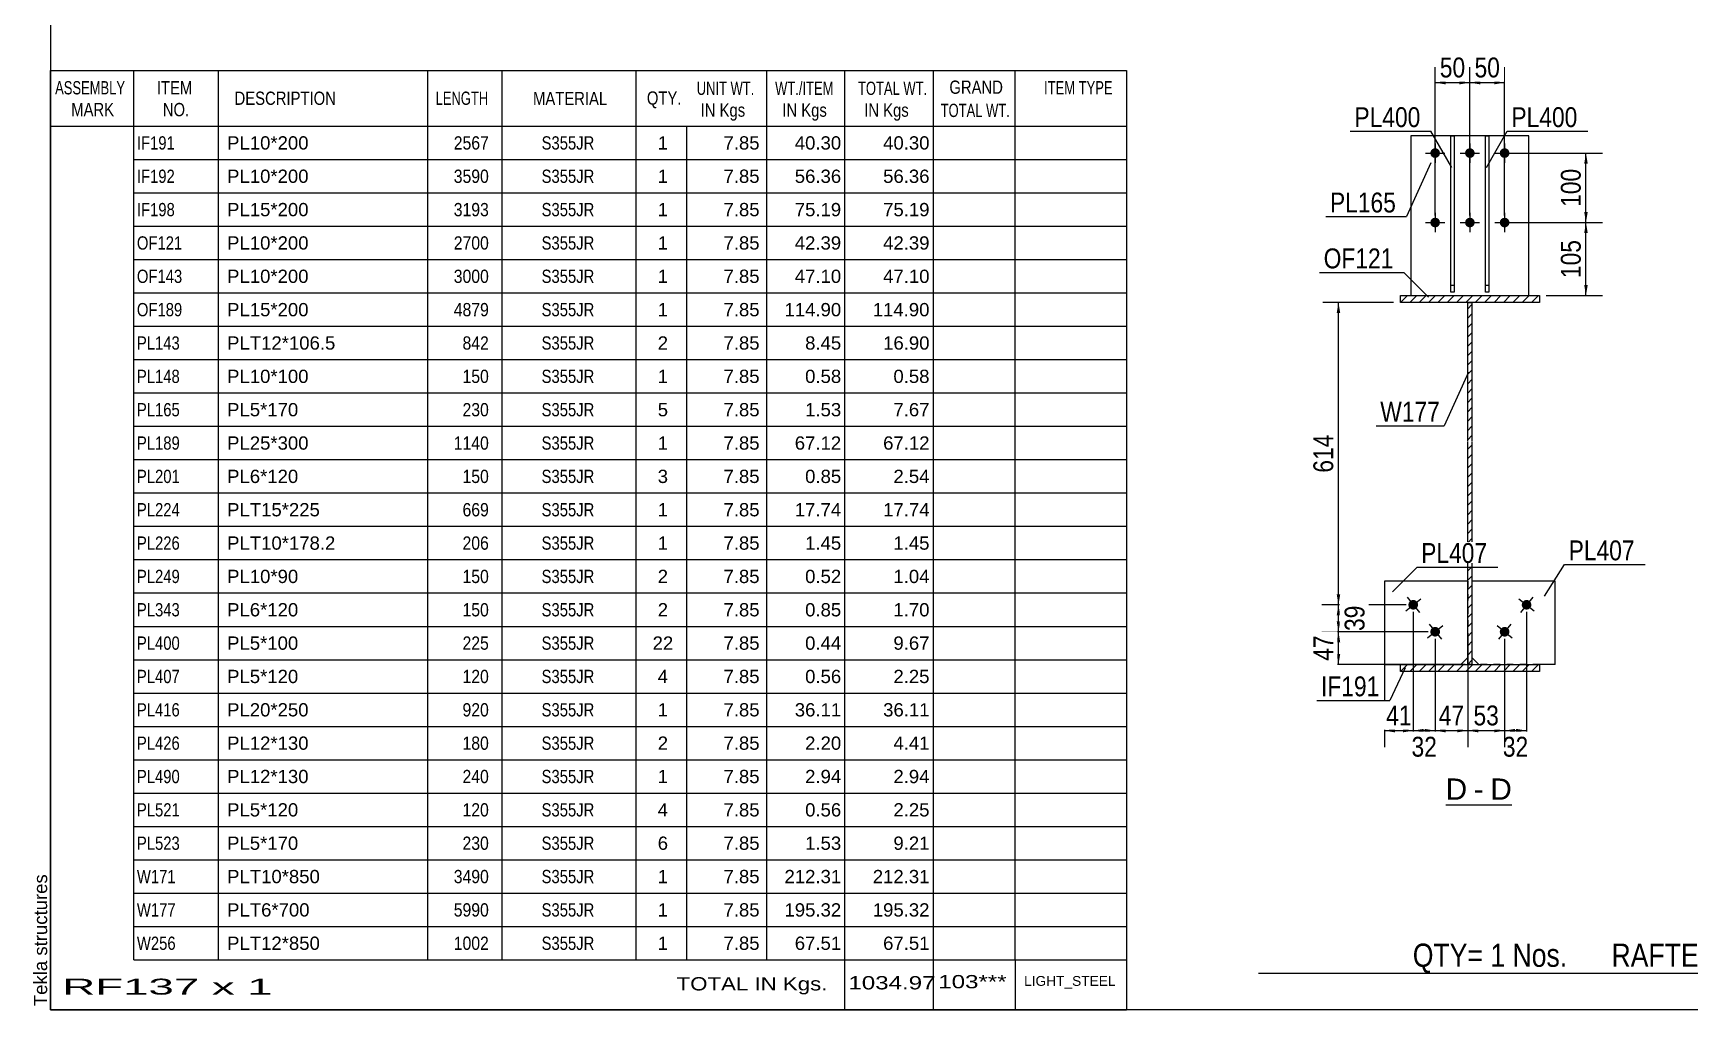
# Model space of a CAD drawing. Header units: millimetres. Extents: x -55 to 348, y -192 to 85.
# Drawn here: x -54.9 to 183.6, y -192 to -51.4 of the extents above; entities that cross this region are included whole.
import ezdxf

# ---------------------------------------------------------------- set-up
doc = ezdxf.new("R2010")
doc.units = ezdxf.units.MM
doc.linetypes.add('DXK_LINE_DOT1', pattern=[1.8814, 0.9407, -0.9407])
doc.styles.add('Arial', font='ARIAL.TTF', dxfattribs={"height": 0.2})
doc.styles.add('Arial Narrow', font='ARIALN.TTF', dxfattribs={"height": 0.2})

# ---------------------------------------------------------------- blocks, each defined once
blk = doc.blocks.new('Unknown-627304437-1201')
at = {"color": 5, "linetype": 'Continuous'}
for p, q in [((-52.4, 85.08), (-52.4, -191.92)), ((-52.4, -191.92), (347.6, -191.92))]:
    blk.add_line(p, q, dxfattribs=at)
at = {"color": 174, "linetype": 'Continuous', "style": 'Arial'}
blk.add_text('Tekla structures', height=1.9102, rotation=90, dxfattribs=at).set_placement((-52.9, -191.42))
blk = doc.blocks.new('Unknown-627304437-12 - 1218')
at = {"color": 7, "linetype": 'Continuous'}
blk.add_line((148.44, -162.46), (157.95, -162.46), dxfattribs=at)
at = {"color": 0, "linetype": 'Continuous'}
blk.add_wipeout([(151.53, -161.71), (151.53, -158.51), (148.44, -158.51), (148.44, -161.71)], dxfattribs=at)
blk.add_wipeout([(153.91, -161.71), (153.91, -158.51), (152.49, -158.51), (152.49, -161.71)], dxfattribs=at)
at = {"color": 96, "linetype": 'Continuous', "style": 'Arial'}
blk.add_text('D', height=3.06, dxfattribs=at).set_placement((148.44, -161.71))
at = {"color": 0, "linetype": 'Continuous'}
blk.add_wipeout([(157.95, -161.71), (157.95, -158.51), (154.87, -158.51), (154.87, -161.71)], dxfattribs=at)
at = {"color": 96, "linetype": 'Continuous', "style": 'Arial'}
for s, p in [('D', (154.87, -161.71)), ('-', (152.49, -161.71))]:
    blk.add_text(s, height=3.06, dxfattribs=at).set_placement(p)
blk = doc.blocks.new('Bolt-627304437-1311 - 1218')
at = {"linetype": 'Continuous'}
for points in [[(147.62, -68.63, -1), (146.22, -68.63, -1)], [(152.62, -68.63, -1), (151.22, -68.63, -1)], [(157.62, -68.63, -1), (156.22, -68.63, -1)], [(147.62, -78.63, -1), (146.22, -78.63, -1)], [(152.62, -78.63, -1), (151.22, -78.63, -1)], [(157.62, -78.63, -1), (156.22, -78.63, -1)]]:
    blk.add_hatch(color=3, dxfattribs=at).paths.add_polyline_path(points)
at = {"color": 3, "linetype": 'Continuous'}
for p, q in [((145.52, -68.63), (148.32, -68.63)), ((146.92, -67.23), (146.92, -70.03)), ((150.52, -68.63), (153.32, -68.63)), ((151.92, -67.23), (151.92, -70.03)), ((155.52, -68.63), (158.32, -68.63)), ((156.92, -67.23), (156.92, -70.03)), ((145.52, -78.63), (148.32, -78.63)), ((146.92, -77.23), (146.92, -80.03)), ((150.52, -78.63), (153.32, -78.63)), ((151.92, -77.23), (151.92, -80.03)), ((155.52, -78.63), (158.32, -78.63)), ((156.92, -77.23), (156.92, -80.03))]:
    blk.add_line(p, q, dxfattribs=at)
blk = doc.blocks.new('Part-627304437-1303 - 1218')
at = {"linetype": 'Continuous'}
h = blk.add_hatch(dxfattribs=at)
h.set_pattern_fill('', scale=0.3, style=0, pattern_type=0)
h.set_pattern_definition([(45, (141.9224, -90.1297), (-0.67352, 0.67352), [])])
h.paths.add_polyline_path([(141.92, -89.13), (141.92, -90.13), (161.92, -90.13), (161.92, -89.13)])
at = {"color": 2, "linetype": 'Continuous'}
for p, q in [((141.92, -90.13), (141.92, -89.13)), ((141.92, -89.13), (161.92, -89.13)), ((161.92, -90.13), (141.92, -90.13)), ((161.92, -89.13), (161.92, -90.13))]:
    blk.add_line(p, q, dxfattribs=at)
blk = doc.blocks.new('Part-627304437-1343 - 1218')
at = {"linetype": 'Continuous'}
h = blk.add_hatch(dxfattribs=at)
h.set_pattern_fill('', scale=0.3, style=0, pattern_type=0)
h.set_pattern_definition([(45, (151.6224, -142.2297), (-0.67352, 0.67352), [])])
h.paths.add_polyline_path([(151.62, -90.13), (151.62, -142.23), (152.22, -142.23), (152.22, -90.13)])
at = {"color": 2, "linetype": 'Continuous'}
for p, q in [((151.62, -110.13), (151.62, -90.13)), ((151.62, -90.13), (152.22, -90.13)), ((152.22, -90.13), (152.22, -110.13)), ((151.62, -142.23), (151.62, -110.23)), ((152.22, -110.23), (152.22, -142.23)), ((152.22, -142.23), (151.62, -142.23))]:
    blk.add_line(p, q, dxfattribs=at)
blk = doc.blocks.new('Part-627304437-1281 - 1218')
at = {"linetype": 'Continuous'}
h = blk.add_hatch(dxfattribs=at)
h.set_pattern_fill('', scale=0.3, style=0, pattern_type=0)
h.set_pattern_definition([(45, (141.9224, -143.2297), (-0.67352, 0.67352), [])])
h.paths.add_polyline_path([(141.92, -142.23), (141.92, -143.23), (161.92, -143.23), (161.92, -142.23)])
at = {"color": 2, "linetype": 'Continuous'}
for p, q in [((141.92, -143.23), (141.92, -142.23)), ((141.92, -142.23), (161.92, -142.23)), ((161.92, -142.23), (161.92, -143.23)), ((161.92, -143.23), (141.92, -143.23))]:
    blk.add_line(p, q, dxfattribs=at)
blk = doc.blocks.new('Part-627304437-1437 - 1218')
at = {"color": 2, "linetype": 'Continuous'}
for p, q in [((143.42, -66.13), (143.42, -89.13)), ((160.42, -66.13), (143.42, -66.13)), ((160.42, -89.13), (160.42, -66.13))]:
    blk.add_line(p, q, dxfattribs=at)
at = {"color": 7, "linetype": 'DXK_LINE_DOT1'}
blk.add_line((143.42, -89.13), (160.42, -89.13), dxfattribs=at)
blk = doc.blocks.new('Bolt-627304437-1309 - 1218')
at = {"linetype": 'Continuous'}
for points in [[(160.62, -134.09, -1), (159.54, -133.21, -1)], [(157.47, -137.97, -1), (156.38, -137.09, -1)]]:
    blk.add_hatch(color=3, dxfattribs=at).paths.add_polyline_path(points)
at = {"color": 3, "linetype": 'Continuous'}
for p, q in [((158.99, -132.77), (161.16, -134.54)), ((160.96, -132.57), (159.19, -134.74)), ((155.84, -136.65), (158.01, -138.41)), ((157.81, -136.44), (156.04, -138.62))]:
    blk.add_line(p, q, dxfattribs=at)
blk = doc.blocks.new('Bolt-627304437-1310 - 1218')
at = {"linetype": 'Continuous'}
for points in [[(144.31, -133.21, -1), (143.22, -134.09, -1)], [(147.47, -137.09, -1), (146.38, -137.97, -1)]]:
    blk.add_hatch(color=3, dxfattribs=at).paths.add_polyline_path(points)
at = {"color": 3, "linetype": 'Continuous'}
for p, q in [((142.68, -134.54), (144.85, -132.77)), ((142.88, -132.57), (144.65, -134.74)), ((145.84, -138.41), (148.01, -136.65)), ((146.04, -136.44), (147.81, -138.62))]:
    blk.add_line(p, q, dxfattribs=at)
blk = doc.blocks.new('Part-627304437-1371 - 1218')
at = {"color": 2, "linetype": 'Continuous'}
for p, q in [((154.17, -88.63), (154.17, -66.13)), ((154.17, -66.13), (154.67, -66.13)), ((154.67, -66.13), (154.67, -88.63)), ((154.67, -88.63), (154.17, -88.63))]:
    blk.add_line(p, q, dxfattribs=at)
at = {"color": 7, "linetype": 'DXK_LINE_DOT1'}
blk.add_line((154.17, -87.63), (154.67, -87.63), dxfattribs=at)
blk = doc.blocks.new('Part-627304437-1405 - 1218')
at = {"color": 2, "linetype": 'Continuous'}
for p, q in [((164.22, -130.23), (152.22, -130.23)), ((164.22, -142.23), (164.22, -130.23)), ((152.22, -141.23), (153.22, -142.23)), ((164.22, -142.23), (161.92, -142.23))]:
    blk.add_line(p, q, dxfattribs=at)
at = {"color": 7, "linetype": 'DXK_LINE_DOT1'}
for p, q in [((152.22, -130.23), (152.22, -141.23)), ((161.92, -142.23), (153.22, -142.23))]:
    blk.add_line(p, q, dxfattribs=at)
blk = doc.blocks.new('Part-627304437-1410 - 1218')
at = {"color": 2, "linetype": 'Continuous'}
for p, q in [((151.62, -130.23), (139.62, -130.23)), ((139.62, -130.23), (139.62, -142.23)), ((139.62, -142.23), (141.92, -142.23)), ((151.62, -141.23), (150.62, -142.23))]:
    blk.add_line(p, q, dxfattribs=at)
at = {"color": 7, "linetype": 'DXK_LINE_DOT1'}
for p, q in [((151.62, -130.23), (151.62, -141.23)), ((141.92, -142.23), (150.62, -142.23))]:
    blk.add_line(p, q, dxfattribs=at)
blk = doc.blocks.new('Part-627304437-1415 - 1218')
at = {"color": 2, "linetype": 'Continuous'}
for p, q in [((149.17, -88.63), (149.17, -66.13)), ((149.17, -66.13), (149.67, -66.13)), ((149.67, -66.13), (149.67, -88.63)), ((149.67, -88.63), (149.17, -88.63))]:
    blk.add_line(p, q, dxfattribs=at)
at = {"color": 7, "linetype": 'DXK_LINE_DOT1'}
blk.add_line((149.17, -87.63), (149.67, -87.63), dxfattribs=at)
blk = doc.blocks.new('StraightDimension-627304437-1554 - 1218')
at = {"linetype": 'Continuous'}
for points in [[(141.12, -152.01), (139.62, -151.76), (141.12, -151.51)], [(142.27, -151.51), (143.77, -151.76), (142.27, -152.01)]]:
    blk.add_hatch(color=7, dxfattribs=at).paths.add_polyline_path(points)
at = {"color": 7, "linetype": 'Continuous'}
for p, q in [((143.77, -134.65), (143.77, -154.16)), ((139.62, -138.53), (139.62, -154.16)), ((139.62, -151.76), (143.77, -151.76))]:
    blk.add_line(p, q, dxfattribs=at)
at = {"color": 0}
blk.add_wipeout([(144.12, -151.61), (144.12, -147.41), (139.27, -147.41), (139.27, -151.61)], dxfattribs=at)
at = {"color": 3, "style": 'Arial Narrow'}
blk.add_text('41', height=2.863, dxfattribs=at).set_placement((139.87, -151.01))
blk = doc.blocks.new('StraightDimension-627304437-1531 - 1218')
at = {"linetype": 'Continuous'}
for points in [[(148.42, -152.01), (146.92, -151.76), (148.42, -151.51)], [(150.12, -151.51), (151.62, -151.76), (150.12, -152.01)]]:
    blk.add_hatch(color=7, dxfattribs=at).paths.add_polyline_path(points)
at = {"color": 7, "linetype": 'Continuous'}
for p, q in [((146.92, -138.53), (146.92, -154.16)), ((151.62, -138.53), (151.62, -154.16)), ((146.92, -151.76), (151.62, -151.76))]:
    blk.add_line(p, q, dxfattribs=at)
at = {"color": 0}
blk.add_wipeout([(151.7, -151.61), (151.7, -147.41), (146.84, -147.41), (146.84, -151.61)], dxfattribs=at)
at = {"color": 3, "style": 'Arial Narrow'}
blk.add_text('47', height=2.863, dxfattribs=at).set_placement((147.44, -151.01))
blk = doc.blocks.new('StraightDimension-627304437-3059 - 1218')
at = {"linetype": 'Continuous'}
for points in [[(148.42, -58.74), (146.92, -58.49), (148.42, -58.24)], [(150.42, -58.24), (151.92, -58.49), (150.42, -58.74)]]:
    blk.add_hatch(color=7, dxfattribs=at).paths.add_polyline_path(points)
at = {"color": 7, "linetype": 'Continuous'}
for p, q in [((146.92, -77.63), (146.92, -56.24)), ((151.92, -77.63), (151.92, -56.24)), ((146.92, -58.49), (151.92, -58.49))]:
    blk.add_line(p, q, dxfattribs=at)
at = {"color": 0}
blk.add_wipeout([(151.85, -58.34), (151.85, -54.14), (146.99, -54.14), (146.99, -58.34)], dxfattribs=at)
at = {"color": 3, "style": 'Arial Narrow'}
blk.add_text('50', height=2.863, dxfattribs=at).set_placement((147.59, -57.74))
blk = doc.blocks.new('StraightDimension-627304437-1544 - 1218')
at = {"linetype": 'Continuous'}
for points in [[(145.27, -152.01), (143.77, -151.76), (145.27, -151.51)], [(145.42, -151.51), (146.92, -151.76), (145.42, -152.01)]]:
    blk.add_hatch(color=7, dxfattribs=at).paths.add_polyline_path(points)
at = {"color": 7, "linetype": 'Continuous'}
for p, q in [((143.77, -134.65), (143.77, -154.01)), ((146.92, -138.53), (146.92, -154.01)), ((143.77, -151.76), (146.92, -151.76))]:
    blk.add_line(p, q, dxfattribs=at)
at = {"color": 0}
blk.add_wipeout([(147.77, -156.11), (147.77, -151.91), (142.92, -151.91), (142.92, -156.11)], dxfattribs=at)
at = {"color": 3, "style": 'Arial Narrow'}
blk.add_text('32', height=2.863, dxfattribs=at).set_placement((143.52, -155.51))
blk = doc.blocks.new('StraightDimension-627304437-1468 - 1218')
at = {"linetype": 'Continuous'}
for points in [[(132.75, -91.63), (133, -90.13), (133.25, -91.63)], [(133.25, -132.15), (133, -133.65), (132.75, -132.15)]]:
    blk.add_hatch(color=7, dxfattribs=at).paths.add_polyline_path(points)
at = {"color": 7, "linetype": 'Continuous'}
for p, q in [((140.92, -90.13), (130.75, -90.13)), ((133, -133.65), (133, -90.13)), ((142.77, -133.65), (130.75, -133.65))]:
    blk.add_line(p, q, dxfattribs=at)
at = {"color": 0}
blk.add_wipeout([(132.85, -108.55), (128.65, -108.55), (128.65, -115.23), (132.85, -115.23)], dxfattribs=at)
at = {"color": 3, "style": 'Arial Narrow'}
blk.add_text('614', height=2.863, rotation=90.0002, dxfattribs=at).set_placement((132.25, -114.63))
blk = doc.blocks.new('StraightDimension-627304437-1487 - 1218')
at = {"linetype": 'Continuous'}
for points in [[(132.75, -135.15), (133, -133.65), (133.25, -135.15)], [(133.25, -136.03), (133, -137.53), (132.75, -136.03)]]:
    blk.add_hatch(color=7, dxfattribs=at).paths.add_polyline_path(points)
at = {"color": 7, "linetype": 'Continuous'}
for p, q in [((142.77, -133.65), (130.6, -133.65)), ((133, -137.53), (133, -133.65)), ((145.92, -137.53), (130.6, -137.53))]:
    blk.add_line(p, q, dxfattribs=at)
at = {"color": 0}
blk.add_wipeout([(137.35, -133.16), (133.15, -133.16), (133.15, -138.02), (137.35, -138.02)], dxfattribs=at)
at = {"color": 3, "style": 'Arial Narrow'}
blk.add_text('39', height=2.863, rotation=90.0002, dxfattribs=at).set_placement((136.75, -137.42))
blk = doc.blocks.new('StraightDimension-627304437-1496 - 1218')
at = {"linetype": 'Continuous'}
for points in [[(132.75, -139.03), (133, -137.53), (133.25, -139.03)], [(133.25, -140.73), (133, -142.23), (132.75, -140.73)]]:
    blk.add_hatch(color=7, dxfattribs=at).paths.add_polyline_path(points)
at = {"color": 7, "linetype": 'Continuous'}
for p, q in [((145.92, -137.53), (130.75, -137.53)), ((133, -142.23), (133, -137.53)), ((151.22, -142.23), (130.75, -142.23))]:
    blk.add_line(p, q, dxfattribs=at)
at = {"color": 0}
blk.add_wipeout([(132.85, -137.45), (128.65, -137.45), (128.65, -142.31), (132.85, -142.31)], dxfattribs=at)
at = {"color": 3, "style": 'Arial Narrow'}
blk.add_text('47', height=2.863, rotation=90.0002, dxfattribs=at).set_placement((132.25, -141.71))
blk = doc.blocks.new('StraightDimension-627304437-1505 - 1218')
at = {"linetype": 'Continuous'}
for points in [[(158.42, -152.01), (156.92, -151.76), (158.42, -151.51)], [(158.58, -151.51), (160.08, -151.76), (158.58, -152.01)]]:
    blk.add_hatch(color=7, dxfattribs=at).paths.add_polyline_path(points)
at = {"color": 7, "linetype": 'Continuous'}
for p, q in [((160.08, -134.65), (160.08, -154.01)), ((156.92, -138.53), (156.92, -154.01)), ((156.92, -151.76), (160.08, -151.76))]:
    blk.add_line(p, q, dxfattribs=at)
at = {"color": 0}
blk.add_wipeout([(160.93, -156.11), (160.93, -151.91), (156.07, -151.91), (156.07, -156.11)], dxfattribs=at)
at = {"color": 3, "style": 'Arial Narrow'}
blk.add_text('32', height=2.863, dxfattribs=at).set_placement((156.67, -155.51))
blk = doc.blocks.new('StraightDimension-627304437-1515 - 1218')
at = {"linetype": 'Continuous'}
for points in [[(153.12, -152.01), (151.62, -151.76), (153.12, -151.51)], [(155.42, -151.51), (156.92, -151.76), (155.42, -152.01)]]:
    blk.add_hatch(color=7, dxfattribs=at).paths.add_polyline_path(points)
at = {"color": 7, "linetype": 'Continuous'}
for p, q in [((151.62, -138.53), (151.62, -154.16)), ((156.92, -138.53), (156.92, -154.16)), ((151.62, -151.76), (156.92, -151.76))]:
    blk.add_line(p, q, dxfattribs=at)
at = {"color": 0}
blk.add_wipeout([(156.7, -151.61), (156.7, -147.41), (151.84, -147.41), (151.84, -151.61)], dxfattribs=at)
at = {"color": 3, "style": 'Arial Narrow'}
blk.add_text('53', height=2.863, dxfattribs=at).set_placement((152.44, -151.01))
blk = doc.blocks.new('StraightDimension-627304437-1571 - 1218')
at = {"linetype": 'Continuous'}
for points in [[(168.38, -80.13), (168.63, -78.63), (168.88, -80.13)], [(168.88, -87.63), (168.63, -89.13), (168.38, -87.63)]]:
    blk.add_hatch(color=7, dxfattribs=at).paths.add_polyline_path(points)
at = {"color": 7, "linetype": 'Continuous'}
for p, q in [((157.92, -78.63), (171.03, -78.63)), ((168.63, -89.13), (168.63, -78.63)), ((162.92, -89.13), (171.03, -89.13))]:
    blk.add_line(p, q, dxfattribs=at)
at = {"color": 0}
blk.add_wipeout([(168.48, -80.54), (164.28, -80.54), (164.28, -87.22), (168.48, -87.22)], dxfattribs=at)
at = {"color": 3, "style": 'Arial Narrow'}
blk.add_text('105', height=2.863, rotation=90.0002, dxfattribs=at).set_placement((167.88, -86.62))
blk = doc.blocks.new('StraightDimension-627304437-1582 - 1218')
at = {"linetype": 'Continuous'}
for points in [[(168.38, -70.13), (168.63, -68.63), (168.88, -70.13)], [(168.88, -77.13), (168.63, -78.63), (168.38, -77.13)]]:
    blk.add_hatch(color=7, dxfattribs=at).paths.add_polyline_path(points)
at = {"color": 7, "linetype": 'Continuous'}
for p, q in [((157.92, -68.63), (171.03, -68.63)), ((168.63, -78.63), (168.63, -68.63)), ((157.92, -78.63), (171.03, -78.63))]:
    blk.add_line(p, q, dxfattribs=at)
at = {"color": 0}
blk.add_wipeout([(168.48, -70.29), (164.28, -70.29), (164.28, -76.97), (168.48, -76.97)], dxfattribs=at)
at = {"color": 3, "style": 'Arial Narrow'}
blk.add_text('100', height=2.863, rotation=90.0002, dxfattribs=at).set_placement((167.88, -76.37))
blk = doc.blocks.new('StraightDimension-627304437-3061 - 1218')
at = {"linetype": 'Continuous'}
for points in [[(153.42, -58.74), (151.92, -58.49), (153.42, -58.24)], [(155.42, -58.24), (156.92, -58.49), (155.42, -58.74)]]:
    blk.add_hatch(color=7, dxfattribs=at).paths.add_polyline_path(points)
at = {"color": 7, "linetype": 'Continuous'}
for p, q in [((151.92, -77.63), (151.92, -56.24)), ((156.92, -77.63), (156.92, -56.24)), ((151.92, -58.49), (156.92, -58.49))]:
    blk.add_line(p, q, dxfattribs=at)
at = {"color": 0}
blk.add_wipeout([(156.85, -58.34), (156.85, -54.14), (151.99, -54.14), (151.99, -58.34)], dxfattribs=at)
at = {"color": 3, "style": 'Arial Narrow'}
blk.add_text('50', height=2.863, dxfattribs=at).set_placement((152.59, -57.74))
blk = doc.blocks.new('CBS_BOM-627304437-10591')
at = {"color": 7, "linetype": 'Continuous'}
for p, q in [((-52.44, -64.75), (-52.44, -56.75)), ((-52.43, -56.76), (102.49, -56.76)), ((-40.44, -64.75), (-40.44, -56.75)), ((-28.25, -64.75), (-28.25, -56.75)), ((1.92, -64.75), (1.92, -56.75)), ((12.6, -64.75), (12.6, -56.75)), ((31.92, -64.75), (31.92, -56.75)), ((50.72, -64.75), (50.72, -56.75)), ((61.93, -64.75), (61.93, -56.75)), ((74.71, -64.75), (74.71, -56.75)), ((86.46, -64.75), (86.46, -56.75)), ((102.49, -56.76), (102.48, -64.75)), ((-52.44, -64.75), (102.49, -64.75)), ((-52.44, -69.55), (-52.44, -64.75)), ((-40.44, -69.55), (-40.44, -64.75)), ((-28.25, -69.55), (-28.25, -64.75)), ((1.92, -69.55), (1.92, -64.75)), ((12.6, -69.55), (12.6, -64.75)), ((31.92, -69.55), (31.92, -64.75)), ((39.18, -69.55), (39.18, -64.75)), ((50.72, -69.55), (50.72, -64.75)), ((61.93, -69.55), (61.93, -64.75)), ((74.71, -69.55), (74.71, -64.75)), ((86.48, -69.55), (86.48, -64.75)), ((102.49, -64.76), (102.49, -69.55)), ((-52.44, -74.35), (-52.44, -69.55)), ((-40.44, -69.55), (102.49, -69.55)), ((-40.44, -74.35), (-40.44, -69.55)), ((-28.25, -74.35), (-28.25, -69.55)), ((1.92, -74.35), (1.92, -69.55)), ((12.6, -74.35), (12.6, -69.55)), ((31.92, -74.35), (31.92, -69.55)), ((39.18, -74.35), (39.18, -69.55)), ((50.72, -74.35), (50.72, -69.55)), ((61.93, -74.35), (61.93, -69.55)), ((74.71, -74.35), (74.71, -69.55)), ((86.48, -74.35), (86.48, -69.55)), ((102.49, -69.56), (102.49, -74.35)), ((-52.44, -79.15), (-52.44, -74.35)), ((-40.44, -74.35), (102.49, -74.35)), ((-40.44, -79.15), (-40.44, -74.35)), ((-28.25, -79.15), (-28.25, -74.35)), ((1.92, -79.15), (1.92, -74.35)), ((12.6, -79.15), (12.6, -74.35)), ((31.92, -79.15), (31.92, -74.35)), ((39.18, -79.15), (39.18, -74.35)), ((50.72, -79.15), (50.72, -74.35)), ((61.93, -79.15), (61.93, -74.35)), ((74.71, -79.15), (74.71, -74.35)), ((86.48, -79.15), (86.48, -74.35)), ((102.49, -74.36), (102.49, -79.15)), ((-52.44, -83.95), (-52.44, -79.15)), ((-40.44, -79.15), (102.49, -79.15)), ((-40.44, -83.95), (-40.44, -79.15)), ((-28.25, -83.95), (-28.25, -79.15)), ((1.92, -83.95), (1.92, -79.15)), ((12.6, -83.95), (12.6, -79.15)), ((31.92, -83.95), (31.92, -79.15)), ((39.18, -83.95), (39.18, -79.15)), ((50.72, -83.95), (50.72, -79.15)), ((61.93, -83.95), (61.93, -79.15)), ((74.71, -83.95), (74.71, -79.15)), ((86.48, -83.95), (86.48, -79.15)), ((102.49, -79.16), (102.49, -83.95)), ((-52.44, -88.75), (-52.44, -83.95)), ((-40.44, -83.95), (102.49, -83.95)), ((-40.44, -88.75), (-40.44, -83.95)), ((-28.25, -88.75), (-28.25, -83.95)), ((1.92, -88.75), (1.92, -83.95)), ((12.6, -88.75), (12.6, -83.95)), ((31.92, -88.75), (31.92, -83.95)), ((39.18, -88.75), (39.18, -83.95)), ((50.72, -88.75), (50.72, -83.95)), ((61.93, -88.75), (61.93, -83.95)), ((74.71, -88.75), (74.71, -83.95)), ((86.48, -88.75), (86.48, -83.95)), ((102.49, -83.96), (102.49, -88.75)), ((-52.44, -93.55), (-52.44, -88.75)), ((-40.44, -88.75), (102.49, -88.75)), ((-40.44, -93.55), (-40.44, -88.75)), ((-28.25, -93.55), (-28.25, -88.75)), ((1.92, -93.55), (1.92, -88.75)), ((12.6, -93.55), (12.6, -88.75)), ((31.92, -93.55), (31.92, -88.75)), ((39.18, -93.55), (39.18, -88.75)), ((50.72, -93.55), (50.72, -88.75)), ((61.93, -93.55), (61.93, -88.75)), ((74.71, -93.55), (74.71, -88.75)), ((86.48, -93.55), (86.48, -88.75)), ((102.49, -88.76), (102.49, -93.55)), ((-52.44, -98.35), (-52.44, -93.55)), ((-40.44, -93.55), (102.49, -93.55)), ((-40.44, -98.35), (-40.44, -93.55)), ((-28.25, -98.35), (-28.25, -93.55)), ((1.92, -98.35), (1.92, -93.55)), ((12.6, -98.35), (12.6, -93.55)), ((31.92, -98.35), (31.92, -93.55)), ((39.18, -98.35), (39.18, -93.55)), ((50.72, -98.35), (50.72, -93.55)), ((61.93, -98.35), (61.93, -93.55)), ((74.71, -98.35), (74.71, -93.55)), ((86.48, -98.35), (86.48, -93.55)), ((102.49, -93.56), (102.49, -98.35)), ((-52.44, -103.15), (-52.44, -98.35)), ((-40.44, -98.35), (102.49, -98.35)), ((-40.44, -103.15), (-40.44, -98.35)), ((-28.25, -103.15), (-28.25, -98.35)), ((1.92, -103.15), (1.92, -98.35)), ((12.6, -103.15), (12.6, -98.35)), ((31.92, -103.15), (31.92, -98.35)), ((39.18, -103.15), (39.18, -98.35)), ((50.72, -103.15), (50.72, -98.35)), ((61.93, -103.15), (61.93, -98.35)), ((74.71, -103.15), (74.71, -98.35)), ((86.48, -103.15), (86.48, -98.35)), ((102.49, -98.36), (102.49, -103.15)), ((-52.44, -107.95), (-52.44, -103.15)), ((-40.44, -103.15), (102.49, -103.15)), ((-40.44, -107.95), (-40.44, -103.15)), ((-28.25, -107.95), (-28.25, -103.15)), ((1.92, -107.95), (1.92, -103.15)), ((12.6, -107.95), (12.6, -103.15)), ((31.92, -107.95), (31.92, -103.15)), ((39.18, -107.95), (39.18, -103.15)), ((50.72, -107.95), (50.72, -103.15)), ((61.93, -107.95), (61.93, -103.15)), ((74.71, -107.95), (74.71, -103.15)), ((86.48, -107.95), (86.48, -103.15)), ((102.49, -103.16), (102.49, -107.95)), ((-52.44, -112.75), (-52.44, -107.95)), ((-40.44, -107.95), (102.49, -107.95)), ((-40.44, -112.75), (-40.44, -107.95)), ((-28.25, -112.75), (-28.25, -107.95)), ((1.92, -112.75), (1.92, -107.95)), ((12.6, -112.75), (12.6, -107.95)), ((31.92, -112.75), (31.92, -107.95)), ((39.18, -112.75), (39.18, -107.95)), ((50.72, -112.75), (50.72, -107.95)), ((61.93, -112.75), (61.93, -107.95)), ((74.71, -112.75), (74.71, -107.95)), ((86.48, -112.75), (86.48, -107.95)), ((102.49, -107.96), (102.49, -112.75)), ((-52.44, -117.55), (-52.44, -112.75)), ((-40.44, -112.75), (102.49, -112.75)), ((-40.44, -117.55), (-40.44, -112.75)), ((-28.25, -117.55), (-28.25, -112.75)), ((1.92, -117.55), (1.92, -112.75)), ((12.6, -117.55), (12.6, -112.75)), ((31.92, -117.55), (31.92, -112.75)), ((39.18, -117.55), (39.18, -112.75)), ((50.72, -117.55), (50.72, -112.75)), ((61.93, -117.55), (61.93, -112.75)), ((74.71, -117.55), (74.71, -112.75)), ((86.48, -117.55), (86.48, -112.75)), ((102.49, -112.76), (102.49, -117.55)), ((-52.44, -122.35), (-52.44, -117.55)), ((-40.44, -117.55), (102.49, -117.55)), ((-40.44, -122.35), (-40.44, -117.55)), ((-28.25, -122.35), (-28.25, -117.55)), ((1.92, -122.35), (1.92, -117.55)), ((12.6, -122.35), (12.6, -117.55)), ((31.92, -122.35), (31.92, -117.55)), ((39.18, -122.35), (39.18, -117.55)), ((50.72, -122.35), (50.72, -117.55)), ((61.93, -122.35), (61.93, -117.55)), ((74.71, -122.35), (74.71, -117.55)), ((86.48, -122.35), (86.48, -117.55)), ((102.49, -117.56), (102.49, -122.35)), ((-52.44, -127.15), (-52.44, -122.35)), ((-40.44, -122.35), (102.49, -122.35)), ((-40.44, -127.15), (-40.44, -122.35)), ((-28.25, -127.15), (-28.25, -122.35)), ((1.92, -127.15), (1.92, -122.35)), ((12.6, -127.15), (12.6, -122.35)), ((31.92, -127.15), (31.92, -122.35)), ((39.18, -127.15), (39.18, -122.35)), ((50.72, -127.15), (50.72, -122.35)), ((61.93, -127.15), (61.93, -122.35)), ((74.71, -127.15), (74.71, -122.35)), ((86.48, -127.15), (86.48, -122.35)), ((102.49, -122.36), (102.49, -127.15)), ((-52.44, -131.95), (-52.44, -127.15)), ((-40.44, -127.15), (102.49, -127.15)), ((-40.44, -131.95), (-40.44, -127.15)), ((-28.25, -131.95), (-28.25, -127.15)), ((1.92, -131.95), (1.92, -127.15)), ((12.6, -131.95), (12.6, -127.15)), ((31.92, -131.95), (31.92, -127.15)), ((39.18, -131.95), (39.18, -127.15)), ((50.72, -131.95), (50.72, -127.15)), ((61.93, -131.95), (61.93, -127.15)), ((74.71, -131.95), (74.71, -127.15)), ((86.48, -131.95), (86.48, -127.15)), ((102.49, -127.16), (102.49, -131.95)), ((-52.44, -136.75), (-52.44, -131.95)), ((-40.44, -131.95), (102.49, -131.95)), ((-40.44, -136.75), (-40.44, -131.95)), ((-28.25, -136.75), (-28.25, -131.95)), ((1.92, -136.75), (1.92, -131.95)), ((12.6, -136.75), (12.6, -131.95)), ((31.92, -136.75), (31.92, -131.95)), ((39.18, -136.75), (39.18, -131.95)), ((50.72, -136.75), (50.72, -131.95)), ((61.93, -136.75), (61.93, -131.95)), ((74.71, -136.75), (74.71, -131.95)), ((86.48, -136.75), (86.48, -131.95)), ((102.49, -131.96), (102.49, -136.75)), ((-52.44, -141.55), (-52.44, -136.75)), ((-40.44, -136.75), (102.49, -136.75)), ((-40.44, -141.55), (-40.44, -136.75)), ((-28.25, -141.55), (-28.25, -136.75)), ((1.92, -141.55), (1.92, -136.75)), ((12.6, -141.55), (12.6, -136.75)), ((31.92, -141.55), (31.92, -136.75)), ((39.18, -141.55), (39.18, -136.75)), ((50.72, -141.55), (50.72, -136.75)), ((61.93, -141.55), (61.93, -136.75)), ((74.71, -141.55), (74.71, -136.75)), ((86.48, -141.55), (86.48, -136.75)), ((102.49, -136.76), (102.49, -141.55)), ((-52.44, -146.35), (-52.44, -141.55)), ((-40.44, -141.55), (102.49, -141.55)), ((-40.44, -146.35), (-40.44, -141.55)), ((-28.25, -146.35), (-28.25, -141.55)), ((1.92, -146.35), (1.92, -141.55)), ((12.6, -146.35), (12.6, -141.55)), ((31.92, -146.35), (31.92, -141.55)), ((39.18, -146.35), (39.18, -141.55)), ((50.72, -146.35), (50.72, -141.55)), ((61.93, -146.35), (61.93, -141.55)), ((74.71, -146.35), (74.71, -141.55)), ((86.48, -146.35), (86.48, -141.55)), ((102.49, -141.56), (102.49, -146.35)), ((-52.44, -151.15), (-52.44, -146.35)), ((-40.44, -146.35), (102.49, -146.35)), ((-40.44, -151.15), (-40.44, -146.35)), ((-28.25, -151.15), (-28.25, -146.35)), ((1.92, -151.15), (1.92, -146.35)), ((12.6, -151.15), (12.6, -146.35)), ((31.92, -151.15), (31.92, -146.35)), ((39.18, -151.15), (39.18, -146.35)), ((50.72, -151.15), (50.72, -146.35)), ((61.93, -151.15), (61.93, -146.35)), ((74.71, -151.15), (74.71, -146.35)), ((86.48, -151.15), (86.48, -146.35)), ((102.49, -146.36), (102.49, -151.15)), ((-52.44, -155.95), (-52.44, -151.15)), ((-40.44, -151.15), (102.49, -151.15)), ((-40.44, -155.95), (-40.44, -151.15)), ((-28.25, -155.95), (-28.25, -151.15)), ((1.92, -155.95), (1.92, -151.15)), ((12.6, -155.95), (12.6, -151.15)), ((31.92, -155.95), (31.92, -151.15)), ((39.18, -155.95), (39.18, -151.15)), ((50.72, -155.95), (50.72, -151.15)), ((61.93, -155.95), (61.93, -151.15)), ((74.71, -155.95), (74.71, -151.15)), ((86.48, -155.95), (86.48, -151.15)), ((102.49, -151.16), (102.49, -155.95)), ((-52.44, -160.75), (-52.44, -155.95)), ((-40.44, -155.95), (102.49, -155.95)), ((-40.44, -160.75), (-40.44, -155.95)), ((-28.25, -160.75), (-28.25, -155.95)), ((1.92, -160.75), (1.92, -155.95)), ((12.6, -160.75), (12.6, -155.95)), ((31.92, -160.75), (31.92, -155.95)), ((39.18, -160.75), (39.18, -155.95)), ((50.72, -160.75), (50.72, -155.95)), ((61.93, -160.75), (61.93, -155.95)), ((74.71, -160.75), (74.71, -155.95)), ((86.48, -160.75), (86.48, -155.95)), ((102.49, -155.96), (102.49, -160.75)), ((-52.44, -165.55), (-52.44, -160.75)), ((-40.44, -160.75), (102.49, -160.75)), ((-40.44, -165.55), (-40.44, -160.75)), ((-28.25, -165.55), (-28.25, -160.75)), ((1.92, -165.55), (1.92, -160.75)), ((12.6, -165.55), (12.6, -160.75)), ((31.92, -165.55), (31.92, -160.75)), ((39.18, -165.55), (39.18, -160.75)), ((50.72, -165.55), (50.72, -160.75)), ((61.93, -165.55), (61.93, -160.75)), ((74.71, -165.55), (74.71, -160.75)), ((86.48, -165.55), (86.48, -160.75)), ((102.49, -160.76), (102.49, -165.55)), ((-52.44, -170.35), (-52.44, -165.55)), ((-40.44, -165.55), (102.49, -165.55)), ((-40.44, -170.35), (-40.44, -165.55)), ((-28.25, -170.35), (-28.25, -165.55)), ((1.92, -170.35), (1.92, -165.55)), ((12.6, -170.35), (12.6, -165.55)), ((31.92, -170.35), (31.92, -165.55)), ((39.18, -170.35), (39.18, -165.55)), ((50.72, -170.35), (50.72, -165.55)), ((61.93, -170.35), (61.93, -165.55)), ((74.71, -170.35), (74.71, -165.55)), ((86.48, -170.35), (86.48, -165.55)), ((102.49, -165.56), (102.49, -170.35)), ((-52.44, -175.15), (-52.44, -170.35)), ((-40.44, -170.35), (102.49, -170.35)), ((-40.44, -175.15), (-40.44, -170.35)), ((-28.25, -175.15), (-28.25, -170.35)), ((1.92, -175.15), (1.92, -170.35)), ((12.6, -175.15), (12.6, -170.35)), ((31.92, -175.15), (31.92, -170.35)), ((39.18, -175.15), (39.18, -170.35)), ((50.72, -175.15), (50.72, -170.35)), ((61.93, -175.15), (61.93, -170.35)), ((74.71, -175.15), (74.71, -170.35)), ((86.48, -175.15), (86.48, -170.35)), ((102.49, -170.36), (102.49, -175.15)), ((-52.44, -179.95), (-52.44, -175.15)), ((-40.44, -175.15), (102.49, -175.15)), ((-40.44, -179.95), (-40.44, -175.15)), ((-28.25, -179.95), (-28.25, -175.15)), ((1.92, -179.95), (1.92, -175.15)), ((12.6, -179.95), (12.6, -175.15)), ((31.92, -179.95), (31.92, -175.15)), ((39.18, -179.95), (39.18, -175.15)), ((50.72, -179.95), (50.72, -175.15)), ((61.93, -179.95), (61.93, -175.15)), ((74.71, -179.95), (74.71, -175.15)), ((86.48, -179.95), (86.48, -175.15)), ((102.49, -175.16), (102.49, -179.95)), ((-52.44, -184.75), (-52.44, -179.95)), ((-40.44, -179.95), (102.49, -179.95)), ((-40.44, -184.75), (-40.44, -179.95)), ((-28.25, -184.75), (-28.25, -179.95)), ((1.92, -184.75), (1.92, -179.95)), ((12.6, -184.75), (12.6, -179.95)), ((31.92, -184.75), (31.92, -179.95)), ((39.18, -184.75), (39.18, -179.95)), ((50.72, -184.75), (50.72, -179.95)), ((61.93, -184.75), (61.93, -179.95)), ((74.71, -184.75), (74.71, -179.95)), ((86.48, -184.75), (86.48, -179.95)), ((102.49, -179.96), (102.49, -184.75)), ((-52.44, -191.95), (-52.44, -184.77)), ((-40.44, -184.75), (102.49, -184.75)), ((61.93, -191.95), (61.93, -184.77)), ((74.71, -191.95), (74.71, -184.77)), ((86.52, -191.95), (86.52, -184.77)), ((102.49, -184.76), (102.49, -191.95)), ((-52.44, -191.95), (102.49, -191.95))]:
    blk.add_line(p, q, dxfattribs=at)
at = {"color": 3, "linetype": 'Continuous', "style": 'Arial'}
for s, height, width, p in [('ASSEMBLY', 1.91, 0.7, (-51.75, -60.18)), ('ITEM', 1.91, 0.8, (-37.11, -60.18)), ('UNIT WT.', 1.91, 0.7, (40.61, -60.26)), ('WT./ITEM', 1.91, 0.7, (51.9, -60.26)), ('TOTAL WT.', 1.91, 0.7, (63.83, -60.26)), ('GRAND', 1.91, 0.8, (76.99, -60.1)), ('ITEM TYPE', 1.91, 0.7, (90.62, -60.18)), ('MARK', 1.91, 0.8, (-49.43, -63.32)), ('NO.', 1.91, 0.8, (-36.25, -63.32)), ('DESCRIPTION', 1.9102, 0.8, (-25.92, -61.69)), ('LENGTH', 1.91, 0.7, (3.02, -61.69)), ('MATERIAL', 1.91, 0.8, (17.05, -61.73)), ('QTY.', 1.91, 0.8, (33.44, -61.66)), ('IN Kgs', 1.91, 0.8, (41.18, -63.4)), ('IN Kgs', 1.91, 0.8, (52.94, -63.4)), ('IN Kgs', 1.91, 0.8, (64.73, -63.4)), ('TOTAL WT.', 1.91, 0.7, (75.73, -63.44))]:
    blk.add_text(s, height=height, dxfattribs=dict(at, width=width)).set_placement(p)
at = {"color": 7, "linetype": 'Continuous', "style": 'Arial'}
for s, width, p in [('IF191', 0.8, (-39.98, -68.12)), ('2567', 0.85, (5.64, -68.12)), ('S355JR', 0.8, (18.28, -68.12)), ('IF192', 0.8, (-39.98, -72.92)), ('3590', 0.85, (5.64, -72.92)), ('S355JR', 0.8, (18.28, -72.92)), ('IF198', 0.8, (-39.98, -77.72)), ('3193', 0.85, (5.64, -77.72)), ('S355JR', 0.8, (18.28, -77.72)), ('OF121', 0.8, (-39.98, -82.52)), ('2700', 0.85, (5.64, -82.52)), ('S355JR', 0.8, (18.28, -82.52)), ('OF143', 0.8, (-39.98, -87.32)), ('3000', 0.85, (5.64, -87.32)), ('S355JR', 0.8, (18.28, -87.32)), ('OF189', 0.8, (-39.98, -92.12)), ('4879', 0.85, (5.64, -92.12)), ('S355JR', 0.8, (18.28, -92.12)), ('PL143', 0.8, (-39.98, -96.92)), ('842', 0.85, (6.9, -96.92)), ('S355JR', 0.8, (18.28, -96.92)), ('PL148', 0.8, (-39.98, -101.72)), ('150', 0.85, (6.9, -101.72)), ('S355JR', 0.8, (18.28, -101.72)), ('PL165', 0.8, (-39.98, -106.52)), ('230', 0.85, (6.9, -106.52)), ('S355JR', 0.8, (18.28, -106.52)), ('PL189', 0.8, (-39.98, -111.32)), ('1140', 0.85, (5.64, -111.32)), ('S355JR', 0.8, (18.28, -111.32)), ('PL201', 0.8, (-39.98, -116.12)), ('150', 0.85, (6.9, -116.12)), ('S355JR', 0.8, (18.28, -116.12)), ('PL224', 0.8, (-39.98, -120.92)), ('669', 0.85, (6.9, -120.92)), ('S355JR', 0.8, (18.28, -120.92)), ('PL226', 0.8, (-39.98, -125.72)), ('206', 0.85, (6.9, -125.72)), ('S355JR', 0.8, (18.28, -125.72)), ('PL249', 0.8, (-39.98, -130.52)), ('150', 0.85, (6.9, -130.52)), ('S355JR', 0.8, (18.28, -130.52)), ('PL343', 0.8, (-39.98, -135.32)), ('150', 0.85, (6.9, -135.32)), ('S355JR', 0.8, (18.28, -135.32)), ('PL400', 0.8, (-39.98, -140.12)), ('225', 0.85, (6.9, -140.12)), ('S355JR', 0.8, (18.28, -140.12)), ('PL407', 0.8, (-39.98, -144.92)), ('120', 0.85, (6.9, -144.92)), ('S355JR', 0.8, (18.28, -144.92)), ('PL416', 0.8, (-39.98, -149.72)), ('920', 0.85, (6.9, -149.72)), ('S355JR', 0.8, (18.28, -149.72)), ('PL426', 0.8, (-39.98, -154.52)), ('180', 0.85, (6.9, -154.52)), ('S355JR', 0.8, (18.28, -154.52)), ('PL490', 0.8, (-39.98, -159.32)), ('240', 0.85, (6.9, -159.32)), ('S355JR', 0.8, (18.28, -159.32)), ('PL521', 0.8, (-39.98, -164.12)), ('120', 0.85, (6.9, -164.12)), ('S355JR', 0.8, (18.28, -164.12)), ('PL523', 0.8, (-39.98, -168.92)), ('230', 0.85, (6.9, -168.92)), ('S355JR', 0.8, (18.28, -168.92)), ('W171', 0.8, (-39.98, -173.72)), ('3490', 0.85, (5.64, -173.72)), ('S355JR', 0.8, (18.28, -173.72)), ('W177', 0.8, (-39.98, -178.52)), ('5990', 0.85, (5.64, -178.52)), ('S355JR', 0.8, (18.28, -178.52)), ('W256', 0.8, (-39.98, -183.32)), ('1002', 0.85, (5.64, -183.32)), ('S355JR', 0.8, (18.28, -183.32))]:
    blk.add_text(s, height=1.91, dxfattribs=dict(at, width=width)).set_placement(p)
for s, height, p in [('PL10*200', 1.91, (-26.99, -68.12)), ('1', 1.91, (35, -68.12)), ('7.85', 1.91, (44.47, -68.12)), ('40.30', 1.91, (54.73, -68.12)), ('40.30', 1.91, (67.45, -68.12)), ('PL10*200', 1.91, (-26.99, -72.92)), ('1', 1.91, (35, -72.92)), ('7.85', 1.91, (44.47, -72.92)), ('56.36', 1.91, (54.73, -72.92)), ('56.36', 1.91, (67.45, -72.92)), ('PL15*200', 1.91, (-26.99, -77.72)), ('1', 1.91, (35, -77.72)), ('7.85', 1.91, (44.47, -77.72)), ('75.19', 1.91, (54.73, -77.72)), ('75.19', 1.91, (67.45, -77.72)), ('PL10*200', 1.91, (-26.99, -82.52)), ('1', 1.91, (35, -82.52)), ('7.85', 1.91, (44.47, -82.52)), ('42.39', 1.91, (54.73, -82.52)), ('42.39', 1.91, (67.45, -82.52)), ('PL10*200', 1.91, (-26.99, -87.32)), ('1', 1.91, (35, -87.32)), ('7.85', 1.91, (44.47, -87.32)), ('47.10', 1.91, (54.73, -87.32)), ('47.10', 1.91, (67.45, -87.32)), ('PL15*200', 1.91, (-26.99, -92.12)), ('1', 1.91, (35, -92.12)), ('7.85', 1.91, (44.47, -92.12)), ('114.90', 1.91, (53.25, -92.12)), ('114.90', 1.91, (65.96, -92.12)), ('PLT12*106.5', 1.9102, (-26.99, -96.92)), ('2', 1.91, (35, -96.92)), ('7.85', 1.91, (44.47, -96.92)), ('8.45', 1.91, (56.22, -96.92)), ('16.90', 1.91, (67.45, -96.92)), ('PL10*100', 1.91, (-26.99, -101.72)), ('1', 1.91, (35, -101.72)), ('7.85', 1.91, (44.47, -101.72)), ('0.58', 1.91, (56.22, -101.72)), ('0.58', 1.91, (68.93, -101.72)), ('PL5*170', 1.91, (-26.99, -106.52)), ('5', 1.91, (35, -106.52)), ('7.85', 1.91, (44.47, -106.52)), ('1.53', 1.91, (56.22, -106.52)), ('7.67', 1.91, (68.93, -106.52)), ('PL25*300', 1.91, (-26.99, -111.32)), ('1', 1.91, (35, -111.32)), ('7.85', 1.91, (44.47, -111.32)), ('67.12', 1.91, (54.73, -111.32)), ('67.12', 1.91, (67.45, -111.32)), ('PL6*120', 1.91, (-26.99, -116.12)), ('3', 1.91, (35, -116.12)), ('7.85', 1.91, (44.47, -116.12)), ('0.85', 1.91, (56.22, -116.12)), ('2.54', 1.91, (68.93, -116.12)), ('PLT15*225', 1.91, (-26.99, -120.92)), ('1', 1.91, (35, -120.92)), ('7.85', 1.91, (44.47, -120.92)), ('17.74', 1.91, (54.73, -120.92)), ('17.74', 1.91, (67.45, -120.92)), ('PLT10*178.2', 1.9102, (-26.99, -125.72)), ('1', 1.91, (35, -125.72)), ('7.85', 1.91, (44.47, -125.72)), ('1.45', 1.91, (56.22, -125.72)), ('1.45', 1.91, (68.93, -125.72)), ('PL10*90', 1.91, (-26.99, -130.52)), ('2', 1.91, (35, -130.52)), ('7.85', 1.91, (44.47, -130.52)), ('0.52', 1.91, (56.22, -130.52)), ('1.04', 1.91, (68.93, -130.52)), ('PL6*120', 1.91, (-26.99, -135.32)), ('2', 1.91, (35, -135.32)), ('7.85', 1.91, (44.47, -135.32)), ('0.85', 1.91, (56.22, -135.32)), ('1.70', 1.91, (68.93, -135.32)), ('PL5*100', 1.91, (-26.99, -140.12)), ('22', 1.91, (34.26, -140.12)), ('7.85', 1.91, (44.47, -140.12)), ('0.44', 1.91, (56.22, -140.12)), ('9.67', 1.91, (68.93, -140.12)), ('PL5*120', 1.91, (-26.99, -144.92)), ('4', 1.91, (35, -144.92)), ('7.85', 1.91, (44.47, -144.92)), ('0.56', 1.91, (56.22, -144.92)), ('2.25', 1.91, (68.93, -144.92)), ('PL20*250', 1.91, (-26.99, -149.72)), ('1', 1.91, (35, -149.72)), ('7.85', 1.91, (44.47, -149.72)), ('36.11', 1.91, (54.73, -149.72)), ('36.11', 1.91, (67.45, -149.72)), ('PL12*130', 1.91, (-26.99, -154.52)), ('2', 1.91, (35, -154.52)), ('7.85', 1.91, (44.47, -154.52)), ('2.20', 1.91, (56.22, -154.52)), ('4.41', 1.91, (68.93, -154.52)), ('PL12*130', 1.91, (-26.99, -159.32)), ('1', 1.91, (35, -159.32)), ('7.85', 1.91, (44.47, -159.32)), ('2.94', 1.91, (56.22, -159.32)), ('2.94', 1.91, (68.93, -159.32)), ('PL5*120', 1.91, (-26.99, -164.12)), ('7.85', 1.91, (44.47, -164.12)), ('0.56', 1.91, (56.22, -164.12)), ('2.25', 1.91, (68.93, -164.12)), ('4', 1.91, (35, -164.12)), ('PL5*170', 1.91, (-26.99, -168.92)), ('6', 1.91, (35, -168.92)), ('7.85', 1.91, (44.47, -168.92)), ('1.53', 1.91, (56.22, -168.92)), ('9.21', 1.91, (68.93, -168.92)), ('PLT10*850', 1.91, (-26.99, -173.72)), ('1', 1.91, (35, -173.72)), ('7.85', 1.91, (44.47, -173.72)), ('212.31', 1.91, (53.25, -173.72)), ('212.31', 1.91, (65.96, -173.72)), ('PLT6*700', 1.91, (-26.99, -178.52)), ('1', 1.91, (35, -178.52)), ('7.85', 1.91, (44.47, -178.52)), ('195.32', 1.91, (53.25, -178.52)), ('195.32', 1.91, (65.96, -178.52)), ('PLT12*850', 1.91, (-26.99, -183.32)), ('1', 1.91, (35, -183.32)), ('7.85', 1.91, (44.47, -183.32)), ('67.51', 1.91, (54.73, -183.32)), ('67.51', 1.91, (67.45, -183.32))]:
    blk.add_text(s, height=height, dxfattribs=at).set_placement(p)
at = {"color": 6, "linetype": 'Continuous', "style": 'Arial'}
for s, height, width, p in [('RF137 x 1', 2.292, 2.05, (-50.71, -189.76)), ('TOTAL IN Kgs.', 1.9102, 1.2, (37.72, -189.16)), ('1034.97', 1.91, 1.3, (62.45, -189.01)), ('103***', 1.91, 1.3, (75.39, -188.85))]:
    blk.add_text(s, height=height, dxfattribs=dict(at, width=width)).set_placement(p)
blk.add_text('LIGHT_STEEL', height=1.4135, dxfattribs=at).set_placement((87.74, -188.5))
blk = doc.blocks.new('CBS_CALLOFF-627304437-10592')
at = {"color": 7, "linetype": 'Continuous'}
blk.add_line((121.47, -186.65), (237.71, -186.67), dxfattribs=at)
at = {"color": 3, "linetype": 'Continuous', "style": 'Arial Narrow'}
blk.add_text('QTY= 1 Nos.      RAFTER     MKD : RF137', height=3.3405, dxfattribs=at).set_placement((143.7, -185.76))
blk = doc.blocks.new('Mark-627304437-1367 - 1218')
at = {"color": 0}
blk.add_wipeout([(167.41, -64.89), (167.41, -61.89), (157.9, -61.89), (157.9, -64.89)], dxfattribs=at)
blk.add_wipeout([(167.41, -64.89), (167.41, -61.89), (157.9, -61.89), (157.9, -64.89)], dxfattribs=at)
at = {"color": 7, "linetype": 'Continuous'}
for p, q in [((154.3, -70.69), (157.3, -65.49)), ((157.3, -65.49), (168.91, -65.49))]:
    blk.add_line(p, q, dxfattribs=at)
at = {"color": 3, "style": 'Arial Narrow'}
blk.add_text('PL400', height=2.863, dxfattribs=at).set_placement((157.9, -64.89))
blk = doc.blocks.new('Mark-627304437-1299 - 1218')
at = {"color": 7, "linetype": 'Continuous'}
blk.add_line((145.95, -89.36), (142.42, -85.82), dxfattribs=at)
at = {"color": 0}
blk.add_wipeout([(140.92, -85.22), (140.92, -82.22), (130.87, -82.22), (130.87, -85.22)], dxfattribs=at)
blk.add_wipeout([(140.92, -85.22), (140.92, -82.22), (130.87, -82.22), (130.87, -85.22)], dxfattribs=at)
at = {"color": 7, "linetype": 'Continuous'}
blk.add_line((130.27, -85.82), (142.42, -85.82), dxfattribs=at)
at = {"color": 3, "style": 'Arial Narrow'}
blk.add_text('OF121', height=2.863, dxfattribs=at).set_placement((130.87, -85.22))
blk = doc.blocks.new('Mark-627304437-1339 - 1218')
at = {"color": 0}
blk.add_wipeout([(147.61, -107.29), (147.61, -104.29), (139.02, -104.29), (139.02, -107.29)], dxfattribs=at)
blk.add_wipeout([(147.61, -107.29), (147.61, -104.29), (139.02, -104.29), (139.02, -107.29)], dxfattribs=at)
at = {"color": 7, "linetype": 'Continuous'}
for p in [(151.74, -100.15), (138.42, -107.89)]:
    blk.add_line(p, (148.21, -107.89), dxfattribs=at)
at = {"color": 3, "style": 'Arial Narrow'}
blk.add_text('W177', height=2.863, dxfattribs=at).set_placement((139.02, -107.29))
blk = doc.blocks.new('Mark-627304437-1276 - 1218')
at = {"color": 7, "linetype": 'Continuous'}
blk.add_line((142.6, -142.7), (140.4, -147.42), dxfattribs=at)
at = {"color": 0}
blk.add_wipeout([(138.9, -146.82), (138.9, -143.82), (130.49, -143.82), (130.49, -146.82)], dxfattribs=at)
blk.add_wipeout([(138.9, -146.82), (138.9, -143.82), (130.49, -143.82), (130.49, -146.82)], dxfattribs=at)
at = {"color": 7, "linetype": 'Continuous'}
blk.add_line((129.89, -147.42), (140.4, -147.42), dxfattribs=at)
at = {"color": 3, "style": 'Arial Narrow'}
blk.add_text('IF191', height=2.863, dxfattribs=at).set_placement((130.49, -146.82))
blk = doc.blocks.new('Mark-627304437-1401 - 1218')
at = {"color": 0}
blk.add_wipeout([(175.65, -127.25), (175.65, -124.25), (166.14, -124.25), (166.14, -127.25)], dxfattribs=at)
blk.add_wipeout([(175.65, -127.25), (175.65, -124.25), (166.14, -124.25), (166.14, -127.25)], dxfattribs=at)
at = {"color": 7, "linetype": 'Continuous'}
for p, q in [((162.68, -132.4), (165.54, -127.85)), ((165.54, -127.85), (177.15, -127.85))]:
    blk.add_line(p, q, dxfattribs=at)
at = {"color": 3, "style": 'Arial Narrow'}
blk.add_text('PL407', height=2.863, dxfattribs=at).set_placement((166.14, -127.25))
blk = doc.blocks.new('Mark-627304437-1406 - 1218')
at = {"color": 0}
blk.add_wipeout([(154.42, -127.63), (154.42, -124.63), (144.91, -124.63), (144.91, -127.63)], dxfattribs=at)
blk.add_wipeout([(154.42, -127.63), (154.42, -124.63), (144.91, -124.63), (144.91, -127.63)], dxfattribs=at)
at = {"color": 7, "linetype": 'Continuous'}
for p, q in [((140.78, -131.77), (144.31, -128.23)), ((144.31, -128.23), (155.92, -128.23))]:
    blk.add_line(p, q, dxfattribs=at)
at = {"color": 3, "style": 'Arial Narrow'}
blk.add_text('PL407', height=2.863, dxfattribs=at).set_placement((144.91, -127.63))
blk = doc.blocks.new('Mark-627304437-1411 - 1218')
at = {"color": 7, "linetype": 'Continuous'}
blk.add_line((149.3, -70.69), (146.3, -65.49), dxfattribs=at)
at = {"color": 0}
blk.add_wipeout([(144.8, -64.89), (144.8, -61.89), (135.3, -61.89), (135.3, -64.89)], dxfattribs=at)
blk.add_wipeout([(144.8, -64.89), (144.8, -61.89), (135.3, -61.89), (135.3, -64.89)], dxfattribs=at)
at = {"color": 7, "linetype": 'Continuous'}
blk.add_line((134.7, -65.49), (146.3, -65.49), dxfattribs=at)
at = {"color": 3, "style": 'Arial Narrow'}
blk.add_text('PL400', height=2.863, dxfattribs=at).set_placement((135.3, -64.89))
blk = doc.blocks.new('Mark-627304437-1433 - 1218')
at = {"color": 7, "linetype": 'Continuous'}
blk.add_line((146.32, -70.04), (142.79, -77.78), dxfattribs=at)
at = {"color": 0}
blk.add_wipeout([(141.29, -77.18), (141.29, -74.18), (131.78, -74.18), (131.78, -77.18)], dxfattribs=at)
blk.add_wipeout([(141.29, -77.18), (141.29, -74.18), (131.78, -74.18), (131.78, -77.18)], dxfattribs=at)
at = {"color": 7, "linetype": 'Continuous'}
blk.add_line((131.18, -77.78), (142.79, -77.78), dxfattribs=at)
at = {"color": 3, "style": 'Arial Narrow'}
blk.add_text('PL165', height=2.863, dxfattribs=at).set_placement((131.78, -77.18))

msp = doc.modelspace()

# ---------------------------------------------------------------- block references
for name in ['Unknown-627304437-1201', 'CBS_BOM-627304437-10591', 'Part-627304437-1437 - 1218', 'Part-627304437-1415 - 1218', 'Part-627304437-1371 - 1218', 'Bolt-627304437-1311 - 1218', 'Part-627304437-1303 - 1218', 'Part-627304437-1343 - 1218', 'Part-627304437-1410 - 1218', 'Part-627304437-1405 - 1218', 'Bolt-627304437-1310 - 1218', 'Bolt-627304437-1309 - 1218', 'Part-627304437-1281 - 1218', 'CBS_CALLOFF-627304437-10592']:
    msp.add_blockref(name, (0, 0))

# ---------------------------------------------------------------- next in the draw order: block references
for name in ['StraightDimension-627304437-3059 - 1218', 'StraightDimension-627304437-1571 - 1218', 'Mark-627304437-1401 - 1218', 'StraightDimension-627304437-1554 - 1218', 'StraightDimension-627304437-1505 - 1218', 'StraightDimension-627304437-1531 - 1218', 'Unknown-627304437-12 - 1218']:
    msp.add_blockref(name, (0, 0))

# ---------------------------------------------------------------- next in the draw order: block references
for name in ['Mark-627304437-1411 - 1218', 'StraightDimension-627304437-1582 - 1218', 'StraightDimension-627304437-1544 - 1218']:
    msp.add_blockref(name, (0, 0))

# ---------------------------------------------------------------- next in the draw order: block references
for name in ['StraightDimension-627304437-3061 - 1218', 'Mark-627304437-1433 - 1218', 'StraightDimension-627304437-1468 - 1218']:
    msp.add_blockref(name, (0, 0))

# ---------------------------------------------------------------- next in the draw order: block references
for name in ['Mark-627304437-1367 - 1218', 'Mark-627304437-1299 - 1218', 'Mark-627304437-1339 - 1218', 'Mark-627304437-1406 - 1218', 'StraightDimension-627304437-1487 - 1218']:
    msp.add_blockref(name, (0, 0))

# ---------------------------------------------------------------- next in the draw order: block references
msp.add_blockref('StraightDimension-627304437-1496 - 1218', (0, 0))

# ---------------------------------------------------------------- next in the draw order: block references
for name in ['StraightDimension-627304437-1515 - 1218', 'Mark-627304437-1276 - 1218']:
    msp.add_blockref(name, (0, 0))

doc.saveas('drawing.dxf')
